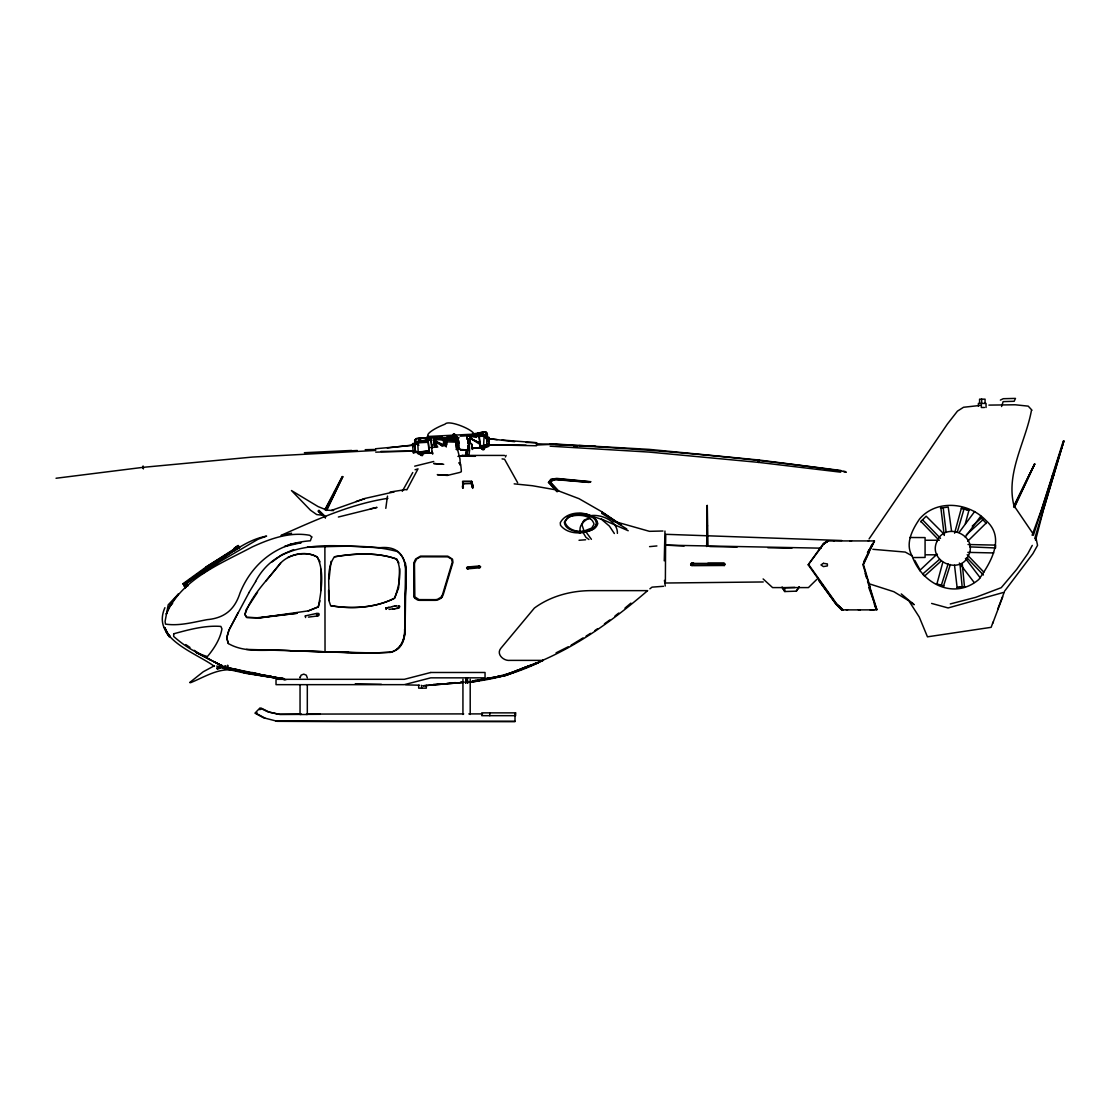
<?xml version="1.0" encoding="UTF-8"?>
<svg xmlns="http://www.w3.org/2000/svg" width="1120" height="1120" viewBox="0 0 1120 1120"><rect width="100%" height="100%" fill="white"/><g stroke="black" fill="none" stroke-linecap="round" stroke-linejoin="round"><path stroke-width="1.5" d="M431.41 441.238L430.934 439.6L416.486 441.574L416.64 442.89L418.754 442.568M423.514 438.214C445.592 440.412 415.898 434.658 415.086 440.552L416.514 438.536L429.576 438.242L430.976 438.914L431.83 446.012M416.64 442.89L416.486 441.574M421.316 453.586L432.558 452.704L417.55 453.348L417.41 452.032L429.296 451.052L428.134 441.616L416.486 442.582L422.548 441.924M415.534 443.604L418.6 445.284L415.772 443.254M418.838 440.902L418.838 439.894L420.742 439.894L418.88 440.902M419.566 454.384L423.5 453.39L419.566 454.384L422.352 454.398C423.094 457.576 419.342 452.914 421.19 455.406L420.938 454.398L422.338 454.398L422.338 455.406M419.762 454.398L417.55 453.348M420.042 438.536L420.014 439.894L419.09 438.536L420.042 438.536L419.09 438.536L419.314 439.894M421.372 454.398L421.372 453.39M420.938 455.406L421.694 453.376L423.5 453.39M421.694 454.384L423.304 453.39M442.4 446.194L436.282 441.686L443.828 445.774L443.408 440.37L436.058 438.984L456.792 436.688L457.94 449.512L456.54 437.066M445.312 442.512L445.088 439.362L448.378 438.732L448.378 437.724M452.886 436.03L455.21 435.708L455.182 436.716L452.844 436.716M453.992 436.338L454.44 435.33C454.664 438.326 452.788 433.51 454.678 434.364L457.912 438.424L456.33 440.776L457.45 438.424L456.288 435.722L454.104 434.336M458.696 440.398L459.116 445.802L457.94 448.49M467.096 439.068L467.11 436.03L470.372 435.708L470.358 438.746L467.096 439.068L469.28 441.084M481.18 448.49L484.946 447.482L481.222 448.49L483.77 448.504L483.994 449.512L482.356 449.512L482.356 448.504L482.608 449.512L483.994 449.512L483.098 447.482M483.056 434.672L481.698 434.994L481.236 433.986L483.056 434.672L482.608 432.642L481.684 432.642L481.922 433.986M479.654 436.38L485.772 436.044L485.772 434.7L470.792 435.68L477.26 435.47M474.74 448.168L471.94 448.49L487.074 446.81L486.934 445.494L480.34 446.152M487.074 446.81L486.934 445.494M485.688 437.71L487.564 435.008L486.15 432.656L486.864 435.344L485.926 438.046L487.102 435.008L485.198 431.984L477.96 432.964L486.374 432.32L487.088 433.664L485.184 432.32L482.384 432.306L472.836 433.958M469.448 438.732L469.91 443.128L469.448 438.732L469.434 443.128L467.824 443.45L468.762 443.114C468.888 437.654 469.126 437.5 468.034 443.114M706.664 546.476L707.266 505.498L707.756 546.21M706.93 546.406L707 505.568M457.744 440.356L458.962 437.318M308.294 610.96L318.332 606.914C321.328 591.01 324.59 571.872 317.282 557.004C305.816 550.55 290.178 553.644 280.938 562.716C268.296 579.222 251.51 594.566 244.916 614.586L246.638 617.47L257.264 617.862M320.81 590.576L321.048 569.352M487.368 439.096C486.332 435.512 490.728 437.332 489.104 440.048M405.104 610.568C402.962 590.086 417.606 544.222 380.338 547.666C337.274 546.742 280.196 535.052 255.584 581.49M405.972 568.82L405.09 629.258C404.978 637.042 403.242 645.946 395.934 650.16M470.638 438.732L470.4 436.38L478.926 436.044L480.088 444.472L479.388 442.792L470.4 438.396L479.612 444.136L480.312 447.51L486.934 446.502M488.614 444.752L488.586 446.46L486.738 446.166L487.046 438.396L484.106 436.226L481.11 436.058M487.032 441.476L487.242 437.066M488.866 437.318L488.586 446.46M968.03 544.516L995.596 545.118L995.54 547.96L969.71 546.868M617.4 533.358C617.834 520.926 601.244 513.996 590.52 515.676M462.84 488.166L463.526 483.28L462.84 488.166L462.63 481.474L471.8 481.474L473.326 487.396L471.59 481.474L462.63 481.474L463.05 483.784L471.506 483.532L472.738 488.418M480.522 445.522L483.588 445.704L484.106 436.226L487.074 439.768M456.106 445.592L456.386 442.162L446.6 441.84L446.138 446.572L446.334 442.918M329.098 578.83L331.002 561.386M399.63 568.638L398.622 587.874L394.646 598.206C375.522 607.964 351.526 609.392 330.652 605.682L328.874 600.404L328.538 590.394M434.686 445.382L434.91 441L435.834 441M468.062 443.45L468.3 439.068M469.896 441.098C468.202 440.454 470.792 452.102 468.51 455.252M430.976 438.914L431.34 439.222M375.746 452.158L413.056 451.094L412.608 443.66L414.638 443.38L414.946 451.15L418.306 452.018L428.918 451.36L428.302 441.924L425.292 442.092M465.864 683.06L465.752 677.978L465.752 682.99M462.336 487.13L463.134 483.196M472.36 449.47L471.688 444.794L470.092 442.316M450.982 438.928L454.426 439.712L447.902 439.376L445.116 444.122L446.292 446.824M758.8 460.012L649.138 449.372L550.032 443.772M404.614 629.188C405.034 638.848 400.848 650.048 390.362 652.218C357.266 654.43 323.974 650.832 290.822 651.084M445.438 444.864L446.096 440.216L456.848 440.496L446.096 440.216M821.142 548.17L664.776 545.118L684.138 546M467.838 450.366L468.972 441.098M468.538 450.366L469 445.48M387.1 498.736L385.798 508.354M456.596 446.978L456.344 441.882M466.9 455.252L468.048 445.48M467.11 455.252L468.272 445.48M413.28 451.066L413.308 452.76L415.142 452.48L415.268 450.45M322.042 514.71L325.374 517.776L325.514 516.712L318.976 510.426L318.038 511.098L321.37 514.164M845.026 471.52L845.782 472.29L845.026 471.52C742.728 456.764 639.562 448.126 536.312 443.73M456.862 447.902L456.638 449.61L456.82 440.538M486.864 436.702L487.102 435.008M487.102 436.702L487.326 435.008M471.8 481.474L471.506 483.532L471.59 481.474M465.57 455.14L466.298 450.254M143.234 468.692L143.052 465.99L143.472 468.65M486.738 446.166L487.004 444.5M387.156 498.386L387.52 496.09M483.714 445.704L486.934 444.836L487.102 443.842M466.018 455.154L466.858 450.268M502.082 458.906L504.518 459.186L517.65 482.72M414.848 441.91L414.624 440.552L415.576 439.208L415.31 441.91L414.862 440.552L416.514 438.536M428.232 442.246L417.718 442.862L414.708 445.032L417.774 442.54L418.18 452.004L414.946 451.15M457.492 447.104L457.73 446.082M333.62 510.58L326.984 510.16L318.038 506.562L291.466 490.546L310.422 510.16L316.694 514.57L322.574 515.2L318.696 511.504L318.976 510.426M300.342 676.648L300.048 677.838L301.084 675.164L303.758 674.128L306.278 675.164L307.314 677.838M693.462 563.416L693.168 564.452C694.4 566.174 690.466 566.104 690.648 564.452L691.096 563.416L724.472 563.416M724.318 563.416L724.318 565.488L693.756 565.642M1031.45 410.424C1025.64 442.036 1005.648 473.004 1013.964 505.666L1032.836 533.428M664.958 531.048L664.244 560.854M954.59 533.204L961.352 508.256L968.94 510.314L965.342 523.614M957.278 532.14L964.04 508.914M320.012 600.824L318.234 606.858L308.224 610.876L257.852 618.1L297.15 613.256L257.292 617.75L246.722 617.372L245.028 614.502L246.092 609.77L257.53 592.284M936.894 583.996L942.802 562.31M948.122 563.878L941.332 585.298M943.558 585.956L950.334 564.522M446.824 444.822L446.6 441.84M1034.726 538.636L1063.874 440.944L1043.294 510.342L1035.538 540.358M1033.368 535.304L1063.874 440.944M1032.122 535.248L1041.306 510.216L1063.37 440.916M1001.574 406.532L1003.142 401.618L1014.16 401.282L1015.49 398.398L1003.254 398.706L1000.37 400.106M164.92 607.684C151.046 638.722 195.818 652.54 214.424 666.4M456.33 440.776L456.778 439.432M597.044 523.474C591.892 534.506 569.044 534.156 565.082 522.368C568.652 508.704 605.458 513.884 594.062 528.528M992.992 622.188L991.158 627.326L927.458 636.832L919.226 616.98L908.824 600.782L893.886 591.724L869.834 583.996M997.626 609.35L1004.276 592.116M326.676 510.496L342.804 476.616L326.256 510.258M1002.722 596.848L992.684 623.434M413.056 446.656L413 444.99L387.296 447.986M444.934 443.464L446.082 440.426L447.482 438.76L447.902 439.376M445.662 442.162L446.362 440.468M415.142 452.48L414.638 443.38M870.142 587.258L863.478 564.55L868.924 552.678M1014.37 507.528L1034.782 463.918L1013.922 506.562M868.686 587.272L876.946 609.882L862.862 564.55L874.524 540.946L867.468 552.678L873.068 543.9M406.826 489.888L418.012 468.846L415.072 469.77M1014.16 507.192L1034.628 463.862L1013.614 506.464M863.884 561.484L872.634 543.9L870.716 546.826M316.47 614.25L316.68 613.83A1.624 1.624 0 0 1 317.086 613.424L318.528 613.424A1.624 1.624 0 0 1 319.144 614.25L318.934 615.272A1.624 1.624 0 0 1 318.122 615.888L308.448 617.12M317.912 615.482L317.506 613.634M342.65 476.686L325.332 509.824M342.23 476.504L324.926 509.614M402.262 491.33L412.762 472.528M248.99 592.634L228.858 630.224L226.73 637.77L228.312 643.524C247.38 654.654 271.768 648.06 292.81 650.972M237.902 613.018L228.956 630.266L226.73 637.77L228.312 643.524M415.576 439.208L415.086 441.91L418.6 445.284M1032.262 545.398L1027.838 553.616L1016.652 569.436L1001.238 587.678L975.772 597.31L950.292 603.946M840.672 472.164L758.422 462.35L758.772 461.72M472.822 486.36L472.234 487.396L471.282 483.28M248.878 592.648L255.71 581.49M782.026 587.3L784.784 591.542L796.334 591.164L799.092 586.866M589.526 482.272L555.73 479.36L551.74 480.438L550.2 482.482L550.9 482.664L552.16 480.704L555.66 479.64L588.98 482.426L590.898 481.712L556.738 478.394L550.816 479.262L548.478 482.482L556.892 491.638M808.22 564.802L823.13 543.942L828.24 540.904L823.788 543.928L808.192 564.802L836.29 604.212L841.918 609.854L843.276 609.896L841.638 609.854L835.982 604.212L818.608 580.37M454.482 439.082L455.882 440.748L456.54 439.768M456.162 447.944L456.386 442.162M466.634 567.952L480.62 566.734L479.99 567.77L467.39 568.862L466.634 567.952L467.264 567.028L479.864 565.922M467.39 568.862L468.034 567.952M460.208 464.828L459.984 459.06L456.988 447.202L457.59 449.568M442.078 436.758C416.15 440.132 430.584 429.702 444.99 424.2C449.344 418.32 484.078 434.574 470.708 435.554M548.478 482.482L551.208 479.682L556.388 478.758L590.366 481.88M417.186 444.276L418.6 444.948M796.334 591.164L799.344 586.894M869.078 538.916L947.45 423.962L957.46 411.124L963.522 407.274L980.126 405.44M1004.668 591.052L1032.892 553.672L1037.554 545.314L1036.196 539.098M959.098 532.462L974.694 511.49M965.244 537.04L980.84 516.068M184.268 584.92L186.06 587.202L185.416 587.678L184.268 584.92L186.718 583.45L188.342 585.564M922.502 519.764L940.506 538.412M307.594 546.994L307.524 547.092C337.302 546.84 368.578 543.62 397.488 551.586C402.598 555.338 405.72 561.778 405.496 568.148L404.838 629.188C405.342 639.184 400.68 650.65 389.774 652.512M938.868 540.05L920.878 521.388M265.958 581.014L280.798 562.716M758.576 459.984L840.938 470.498M170.926 605.136L172.62 603.316M459.984 464.87L460.208 463.162L458.808 462.826L460.67 464.156L461.314 470.162L461.3 471.73L459.788 472.444L447.314 475.44L437.29 474.67L447.79 475.104M185.57 587.678L183.946 585.564L184.604 584.92L186.55 583.45L188.174 585.564M234.878 550.746L234.052 548.478L235.69 547.33L236.992 549.122L235.032 547.666L235.69 547.33M238.126 545.552L236.012 547.176L238.126 545.552L239.428 547.498L237.314 548.968M239.106 547.33L238.294 548.156L237.468 547.33L238.294 546.518L238.938 547.33M259.854 709.758L261.478 708.274L269.192 712.124L280.028 714.504L301.014 714.392M257.026 712.726L256.284 713.454L264.894 718.06M385.966 608.146L392.35 606.704M692.874 565.054L690.788 565.054M920.598 521.766L926.156 516.208L944.426 534.492M413.308 452.76L415.058 452.186M816.928 579.278L808.43 587.594L772.59 587.594L763.126 578.942M972.244 526.078L981.372 518.07M966.336 534.87L982.954 519.75M967.652 541.268L986.132 523.096M440.832 598.346L443.142 594.972L452.97 562.31L452.522 559.244L447.776 556.164L420.518 556.122L415.632 559.006L413.798 562.968L413.784 595.84L415.016 598.36L417.508 599.956A6.902 6.888 0 0 0 419.762 600.334L435.022 600.334A9.716 9.702 -40 0 0 437.696 599.956L440.832 598.346A7.196 7.182 0 0 0 442.484 596.442M919.562 570.64L937.16 554.036M939.61 559.3L922.67 574.056L924.574 576.072L941.164 561.022M505.4 457.016L506.142 455.42M624.96 608.118L630.91 603.12M427.154 436.52L470.47 434.308L474.502 435.008M827.47 540.946L823.788 543.928L828.198 540.918M183.792 585.564L184.604 584.92M183.946 585.564L184.758 584.92M451.906 435.666L454.468 436.338L454.44 434.028L456.736 437.08M614.964 616.028L618.744 613.06M649.894 588.826L652.036 587.146L663.6 586.278M239.596 547.498L238.616 546.196L206.08 567.028L183.134 583.618L184.268 585.074L215.53 563.01M271.936 562.016L281.876 554.722L293.594 549.598M183.134 583.618L183.946 585.074L206.724 568.484L235.032 550.102M183.456 584.262L206.234 567.84L234.542 549.444L205.912 567.028M183.946 585.074L183.624 584.262L215.194 562.282M594.93 630.588L597.632 628.656M604.422 623.812L609.84 619.948M827.75 540.918L823.34 543.928L826.882 540.946L834.078 540.932M467.236 678.286L467.684 682.99L467.236 678.286L466.2 678.286M230.594 552.174L227.85 553.98L230.706 552.216M228.032 554.008L230.804 552.216M218.078 560.42L223.832 556.724M236.306 548.632L239.106 546.854M593.404 528.934C583.702 534.59 567.77 534.8 560.504 525.28L560.266 522.746C566.02 511.728 582.974 510.692 592.802 516.81M571.144 645.162L583.1 637.896M586.096 636.09L590.576 633.36M449.148 435.988L446.81 437.318L449.106 435.988L454.734 436.338M472.122 434.294L470.96 435.302L472.36 434.644M324.576 517.244L325.514 516.712M471.058 681.828C496.132 679.42 520.646 671.818 543.06 660.38L509.894 660.38C503.72 661.164 495.908 654.248 500.836 648.326L534.394 608.048C550.634 596.12 570.99 590.702 590.982 590.632L647.654 590.632C615.636 618.128 581.42 643.426 542.514 660.38M477.358 680.792L506.8 675.22L543.06 660.38M454.44 434.028L453.796 434.35L456.05 435.722M236.992 549.122L235.354 550.27L234.052 548.478M556.08 652.848L568.134 646.828M435.862 442.008L434.196 442.344L433.958 438.97L436.058 438.984M534.212 664.034L537.026 662.69L533.778 663.964M707.546 525.854L706.818 526.078M512.638 672.266L504.21 675.346L516.712 670.53M515.886 670.992L528.892 665.882M521.402 668.71L532.336 664.496M537.992 662.956L504.84 675.752L472.5 681.632L478.604 681.1L469.084 681.926M287.784 557.508C296.814 553.378 308.28 551.74 317.156 557.046L320.04 561.834M214.452 665.728L203.294 671.734L189.686 682.542L190.61 682.682C205.632 676.592 220.598 666.33 237.608 670.936M509.068 673.442L497.742 676.55M515.41 671.048L532.812 664.454M535.99 663.25L539.154 662.06M281.05 535.374C315.392 520.17 350.28 504.042 387.912 498.33M483.588 445.704L486.822 444.514L486.738 443.478M504.21 675.346L532.812 664.72M456.386 449.526L457.296 449.204L456.33 449.204M414.694 466.172L433.734 461.482M331.478 510.412L364.938 498.582M567.28 517.468C575.666 514.08 591.01 513.744 594.062 524.16L591.724 528.08L582.372 531.678M473.06 433.972C470.19 435.876 470.89 433.034 471.016 437.024M356.118 501.508L365.47 498.316L394.17 491.876M416.64 441.882L422.758 440.874M224.658 666.932L217.448 669.06L216.79 668.262L218.526 667.73M219.324 667.59L221.06 667.058M1003.814 592.354L948.108 607.95L931.63 603.428M216.79 668.262L225.862 665.728M944.23 535.444L940.884 508.004M943.18 507.682L946.05 531.706M338.38 517.02L377.02 507.402L370.37 508.872M385.756 608.146L388.85 607.32M281.946 535.374L291.564 533.19M962.178 586.992L960.036 564.62M964.46 586.712L962.318 564.354M873.936 540.946L868.168 540.932M334.516 556.822C354.494 553.504 377.552 552.104 396.718 559.09C402.416 570.92 399.168 586.404 394.492 598.206C375.424 607.894 351.554 609.224 330.75 605.64M585.396 531.706L587.566 531.202L581.672 531.706M305.564 617.54L305.368 615.888L316.68 613.424M459.284 456.204L475.034 456.302M457.926 456.4L462.77 455.42L504.518 455.42M478.226 680.652L473.69 681.044L500.962 676.018M392.35 606.508L396.662 605.682L394.408 606.088M472.402 681.044L475.706 680.386M481.278 679.812L489.51 678.174M478.702 680.036L500.808 675.976L497.462 676.578M472.178 681.17L489.034 678.104M433.356 437.906L433.454 438.9M483.098 434L481.236 433.986M485.772 436.044L482.524 436.394M484.904 448.168L483.028 447.496M436.24 443.478C437.864 450.772 433.076 442.526 434.014 439.306L456.792 436.688M436.058 439.656L443.142 439.026M580.244 532.042L581.924 531.762M56.042 478.254L143.234 467.32L252.7 457.044L375.704 450.45M478.422 433.314L482.622 432.642L482.86 434M434.196 442.344L436.352 442.008L441.77 445.578M390.11 492.03L406.21 489.51M389.06 609.378L397.698 608.356M479.22 566.846L479.094 567.826L478.968 565.992M470.358 438.746L470.176 435.708L479.178 435.022L480.34 447.51L471.94 448.49L480.34 447.51M580.818 531.636L585.984 531.482L579.082 532.686L580.552 532.7M940.436 508.13L948.22 507.052L951.538 530.95M1053.654 475.678L1052.282 475.664M424.438 440.678L431.144 439.894M954.52 565.264L957.11 587.51L964.922 586.6M962.934 586.894L957.11 587.51M389.816 652.288L369.614 653.156L246.414 649.39M424.676 440.706L432.012 440.202M419.51 452.032L429.296 451.052M375.69 448.742L412.874 445.326M462.882 455.462L462.546 455.49A36.456 4.746 -12.3 0 0 459.718 456.05M656.908 545.944L649.572 546.63M471.968 567.532L476.938 567.084M450.086 438.942L456.736 438.382M463.96 682.346L422.996 685.776L462.476 682.542M430.43 447.608L437.808 447.006M483.686 446.082L487.074 445.802M433.37 684.432L441.868 683.746M446.964 683.326L455.462 682.626M460.558 682.206L463.96 681.926M448.378 438.732L456.764 438.088M579.026 540.274L585.62 539.77M467.81 435.764L460.376 436.17M424.382 442.148L428.134 441.616M352.422 450.758L357.35 450.492M482.454 435.19L485.772 434.7M304.388 452.718L351.666 450.45M536.116 445.06L549.472 444.458M467.516 449.876L460.614 450.128L458.444 446.768M437.402 439.474L434.378 439.572L434.336 438.578M580.342 531.86C586.684 531.832 595.826 530.754 597.814 523.558C594.034 510.79 569.506 510.328 564.326 522.284C565.124 529.62 574.266 531.398 580.342 531.86C578.48 525.56 584.248 520.128 589.694 518.154L584.36 519.932L582.638 522.27L582.148 525.322L584.15 531.258M514.598 441.686L488.894 438.69L488.656 444.794L536.522 445.76M988.876 405.104L1015.224 404.782L1028.216 406.14L1031.968 410.2M502.054 440.034L536.48 442.736M365.218 449.694L375.55 449.456M662.942 531.006L649.432 531.328L613.256 521.094M794.822 587.426L784.784 587.776L784.784 591.542L782.166 587.202M380.884 451.43L413.056 451.094M763.238 581.966L665.364 583.016L665.588 545.09M454.034 434.35L454.496 436.044L453.572 436.044L453.32 434.35L453.572 436.044L455.182 435.708L453.32 434.35L454.258 434.364M870.072 609.868L874.006 609.854M872.186 609.868L876.386 609.854M301.28 714.084L278.544 714.196L267.862 711.83L259.994 707.966L254.954 713.16L263.55 717.766L277.354 721.322L339.514 721.616L515.004 721.616L515.004 713.902M306.53 714.07L463.694 713.902M306.264 714.364L320.264 714.294M909.804 537.502L925.078 537.586L925.078 557.466L913.024 557.564M926.254 540.246L939.022 540.246M937.426 554.806L926.254 554.806M468.734 439.082L469.462 441.77M984.466 407.498L981.33 407.498L981.33 403.424M850.01 540.918L868.756 540.932M833.49 540.932L851.564 540.918M238.126 546.518L237.314 547.33M691.684 563.262L693.756 563.262M707.854 563.262L723.73 563.262M693.308 563.864L707.854 563.864M690.648 564.452L693.168 564.452M721.798 564.452L724.766 564.452M707.854 565.054L721.644 565.054M385.756 607.95L385.966 608.762M392.756 608.762L395.024 608.762M846.426 609.882L860.314 609.882M858.396 609.882L872.788 609.868M465.752 677.978L467.684 677.978M468.818 713.902L482.51 713.902M515.004 721.322L276.024 721.028M435.624 442.344L434.434 442.344L435.092 445.046M469.504 450.142L460.208 449.442M847.546 609.882L841.638 609.854L836.164 604.226L842.94 609.896L836.43 604.212L822.024 584.584M436.114 439.306L438.886 439.32L435.876 438.97M436.1 446.39L437.024 446.39M421.666 455.406L422.59 455.406M526.036 445.186L488.656 444.794M435.162 446.39L434.91 441L435.092 443.912M591.15 515.984L601.384 519.246M709.702 546.532L737.086 547.106M767.886 547.75L791.826 548.254M967.862 552.37L993.706 552.944M325.038 651.798L370.314 652.862M355.292 683.746L381.402 684.334M405.776 684.88L419.692 685.202M412.608 443.66L414.498 443.702M526.204 442.442L536.76 442.722M292.32 650.93L348.46 652.372M470.792 435.68L467.11 436.03M841.834 540.526L665.742 534.31L665.602 545.608M555.296 444.388L572.18 445.2M578.928 445.522L595.812 446.334M573.72 446.278L577.094 446.446M550.13 446.18L648.956 452.074L758.66 462.378L758.548 461.678M478.1 435.876L473.592 435.61L478.17 436.212M872.844 549.304L905.254 552.076L912.086 555.856C921.592 583.66 954.128 600.628 978.88 579.404C990.584 562.73 1005.774 537.852 986.09 520.632C969.01 502.306 936.698 499.03 919.674 518.826C912.548 529.2 904.82 543.634 912.086 555.856M497.168 439.656L488.894 438.69M443.73 464.296L433.664 463.512L442.134 464.184M469.616 455.742L475.454 456.288M514.178 483.854L532.406 485.73L554.414 489.594M476.588 437.388L470.4 436.38M486.836 445.872L488.222 446.096M252.196 673.694L255.598 674.212M258.986 674.744L262.374 675.276M265.776 675.808L269.164 676.34M274.26 677.138L277.662 677.67M281.05 678.202L284.438 678.734M283.598 679.28L246.862 673.54L222.656 668.206M843.234 471.534L845.852 471.954M286.664 534.156L287.658 534.31M283.794 679.238L244.678 672.742L223.678 666.778L285.866 679.812M248.304 672.644L251.622 673.218M254.94 673.792L258.272 674.352M273.224 676.914L276.556 677.474M279.874 678.048L283.206 678.608M284.326 679.518L244.678 672.742L226.996 667.044M268.128 675.836L271.474 676.424M284.578 679.504L237.076 669.984M263.116 674.926L271.642 676.48M280.168 678.048L283.57 678.664M436.282 441.686L443.87 444.752M216.692 666.092L221.62 667.17M251.916 672.462L259.91 674.226M245.602 672.448L248.808 673.162M691.824 563.262L692.874 563.864M479.388 442.792L470.4 438.396M961.352 508.256L968.94 510.314M235.452 669.186L240.24 670.544M485.198 431.984L486.374 432.32M936.474 583.8L944.02 586.026M1022.854 487.62L1023.162 487.718M218.96 664.454L222.18 665.49M557.284 490.42L579.026 498.68L601.65 511.658L618.856 523.348M334.488 491.624L335.188 492.03M601.65 519.134L628.222 530.74M317.506 615.888L317.086 615.692A1.624 1.624 0 0 1 316.68 615.272M201.278 654.948L210.182 659.722M222.306 666.036L214.032 661.584L220.556 665.532M601.65 513.338L626.752 528.962M601.65 511.966L621.236 525.042M185.766 644.574L189.98 647.444M194.18 650.314L199.794 654.15M487.172 438.732L484.106 436.226M438.424 442.694L439.348 443.366M588.924 539.518L585.872 537.25L583.128 532.602M593.166 517.09L597.002 521.248M444.906 438.004L445.242 445.704M901.264 593.922L914.144 604.744L911.848 602.462M843.234 609.896L836.892 604.212L808.822 564.802M841.918 609.854L836.5 604.226L842.8 609.896M589.638 515.606C587.594 515.088 590.576 520.478 589.876 518.378L588.182 515.97M601.398 519.246L609.406 526.106L614.348 533.512M722.834 565.054L724.472 565.488L724.906 563.864M324.31 516.712L325.374 517.776M398.104 605.892L398.51 607.32M836.5 604.226L842.086 609.854M967.19 554.722L983.864 572.152M966.7 557.578L983.388 574.994M986.412 523.488L981.274 518.07M550.9 482.664L558.768 491.078M487.088 433.664L486.15 432.656L486.85 433.664M550.2 482.482L558.236 491.232M591.402 539.322L586.012 531.986M549.206 482.524L557.382 491.624M227.598 665.196L228.27 665.994M237.468 546.028L238.938 547.82M965.454 558.404L980.224 577.808M959.364 563.052L974.134 582.456M236.502 546.854L237.804 548.632M185.738 583.94L187.362 586.222M456.974 437.08L457.912 438.424M184.268 585.074L183.302 583.618L183.624 584.262M457.03 438.032L459.116 443.1M398.93 563.066L396.578 559.104C377.482 552.146 354.368 553.294 334.432 556.78C325.64 569.072 329.854 586.082 328.874 600.404M914.816 560.392L920.22 570.206M169.05 636.734L164.402 627.522M397.278 607.53L397.488 607.95A1.652 1.652 0 0 0 399.14 607.95L399.756 606.508A1.624 1.624 0 0 0 399.14 605.682M305.368 616.308L305.368 615.888M462.924 486.108L463.428 487.13M874.328 604.17L875.868 608.426M865.144 573.412L866.586 578.032M867.552 581.112L868.994 585.732M869.484 587.258L875.994 608.426M665.28 586.026L664.426 580.356M456.848 440.496L457.31 443.492M432.502 453.39L432.684 454.076L432.096 451.402M435.61 442.008L436.534 446.404M758.66 462.378L758.282 460.362L758.422 462.35M443.366 438.018L444.15 445.844M417.41 452.032L417.634 453.376M436.072 442.456L436.534 445.382M324.884 546.196L325.038 652.078M413.42 450.73L413.672 452.396M471.688 444.794L472.164 448.504L471.576 443.604M467.138 436.366L467.376 438.396M431.662 444.696L432.012 447.902L431.788 444.556M430.934 439.6L432.096 452.41M405.496 563.304L405.846 567.434M433.706 442.988L433.93 445.676M488.768 443.758L488.838 444.794M435.372 441L435.596 445.382M417.774 442.54L417.83 444.234M413.028 443.632L413.07 445.326M707.476 546.266L707.266 505.498M986.048 407.498L986.048 403.424L978.39 403.424L978.39 406.14M985.068 403.396L985.068 399.168L979.58 399.168L979.58 403.396M981.68 399.168L981.68 403.396M489.79 712.866L489.79 715.68M470.204 679.322L470.204 714.462M462.938 679.322L462.938 714.462M426.314 685.328L426.314 688.156L418.67 688.156L418.67 685.328M421.596 685.328L421.596 688.156M386.176 609.378L385.966 607.95M307.314 684.95L307.314 714.504L300.048 714.504L300.048 684.95M217.448 668.122L217.448 669.06M414.988 598.304A4.844 4.83 0 0 1 413.952 596.526M173.712 633.794L173.656 636.44C183.344 644.966 195.048 652.96 207.396 656.572C213.99 648.718 220.248 639.058 221.942 628.838L220.864 626.43C205.366 625.17 188.776 629.664 173.712 633.794M414.47 563.052L414.834 596.876L419.076 599.606L435.008 599.648A9.058 9.058 -40 0 0 437.514 599.298L440.972 597.282L442.484 594.748L452.284 562.17L451.542 558.978L447.692 556.85L420.616 556.808L416.738 558.866L414.47 563.052M311.752 536.956L310.366 540.792C278.096 542.934 252.112 562.828 240.002 593.012C234.822 609.14 225.022 618.03 207.2 619.64C193.508 622.16 179.48 626.22 165.452 624.106L165.102 621.306L168.196 604.842L178.402 594.02L170.31 604.394L166.25 614.166C181.272 579.096 220.528 563.808 252.252 546.938C270.186 538.706 289.688 531.608 309.736 535.29L311.752 536.956M936.81 541.702C927.752 561.918 960.904 575.652 968.786 554.946C977.858 534.73 944.706 520.996 936.81 541.702M468.664 567.826L468.286 568.722L468.286 567L468.664 567.826M217.14 561.974L201.684 574.182L219.898 561.652L258.132 539.196L266.602 536.116C247.744 539.574 232.806 551.866 217.14 561.974M823.424 563.332L820.96 564.928L823.424 566.58L827.386 565.922L827.386 563.934L823.424 563.332M291.214 543.914L284.69 546.49L301.154 542.682L291.214 543.914M430.738 672.49L404.334 679.322L276.024 679.322L276.024 684.656L404.334 684.656L430.738 677.838L485.044 677.838L485.044 672.49L430.738 672.49M429.73 452.704L424.144 453.362L432.53 452.718L429.73 452.704M515.606 712.866L481.782 712.866L481.782 715.68L515.606 715.68L515.606 712.866M222.152 666.05L195.902 652.288L222.138 665.966M170.198 636.524L166.95 633.276L164.626 627.55L169.624 636.622L167.006 633.29L164.85 627.578L166.95 633.276L170.198 636.524"/></g></svg>
